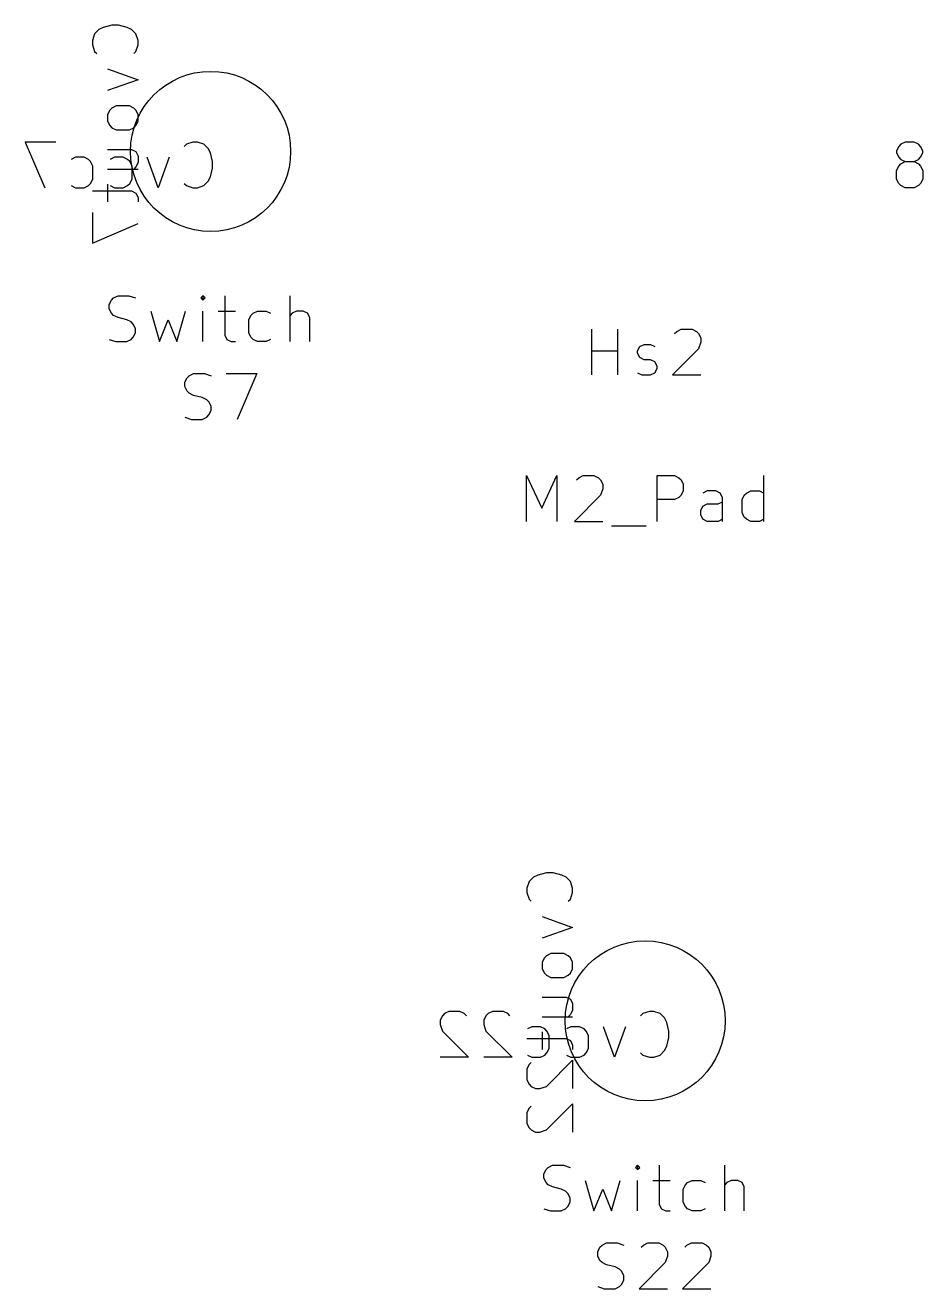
# Model space of a CAD drawing. Extents: x -8 to 301, y -173 to 11.
# Drawn here: x 128.95 to 148.57, y -29.35 to -1.74 of the extents above; entities that cross this region are included whole.
import ezdxf

# ---------------------------------------------------------------- set-up
doc = ezdxf.new("R2010")
doc.units = 0
doc.layers.add('BLACK', color=7, linetype='CONTINUOUS')

msp = doc.modelspace()

# ---------------------------------------------------------------- linework, layer by layer
at = {"layer": 'BLACK', "linetype": 'CONTINUOUS'}
for p, q in [((130.557676, -1.838094), (130.462438, -1.933332)), ((130.652914, -1.790475), (130.557676, -1.838094)), ((130.84339, -1.742856), (130.652914, -1.790475)), ((130.986247, -1.742856), (130.84339, -1.742856)), ((131.176723, -1.790475), (130.986247, -1.742856)), ((131.271961, -1.838094), (131.176723, -1.790475)), ((131.3672, -1.933332), (131.271961, -1.838094)), ((130.462438, -1.933332), (130.414819, -2.076189)), ((130.414819, -2.076189), (130.414819, -2.171427)), ((130.414819, -2.171427), (130.462438, -2.314284)), ((131.414819, -2.076189), (131.3672, -1.933332)), ((131.3672, -2.314284), (131.414819, -2.171427)), ((131.414819, -2.171427), (131.414819, -2.076189)), ((130.462438, -2.314284), (130.510057, -2.361903)), ((131.31958, -2.361903), (131.3672, -2.314284)), ((130.748152, -2.695237), (131.414819, -2.933332)), ((131.414819, -2.933332), (130.748152, -3.171427)), ((130.84339, -3.55238), (130.795771, -3.599999)), ((130.938628, -3.504761), (130.84339, -3.55238)), ((131.224342, -3.504761), (130.938628, -3.504761)), ((131.31958, -3.55238), (131.224342, -3.504761)), ((131.3672, -3.599999), (131.31958, -3.55238)), ((130.795771, -3.599999), (130.748152, -3.695237)), ((130.748152, -3.695237), (130.748152, -3.838094)), ((130.748152, -3.838094), (130.795771, -3.933332)), ((131.414819, -3.695237), (131.3672, -3.599999)), ((131.3672, -3.933332), (131.414819, -3.838094)), ((131.414819, -3.838094), (131.414819, -3.695237)), ((130.795771, -3.933332), (130.84339, -3.980951)), ((130.84339, -3.980951), (130.938628, -4.02857)), ((130.938628, -4.02857), (131.224342, -4.02857)), ((131.224342, -4.02857), (131.31958, -3.980951)), ((131.31958, -3.980951), (131.3672, -3.933332)), ((129.615237, -4.294819), (128.948571, -4.294819)), ((128.948571, -4.294819), (129.377142, -5.294819)), ((132.472381, -4.342438), (132.424762, -4.390057)), ((132.615238, -4.294819), (132.472381, -4.342438)), ((132.710476, -4.294819), (132.615238, -4.294819)), ((132.853333, -4.342438), (132.710476, -4.294819)), ((132.948571, -4.437676), (132.853333, -4.342438)), ((148.043809, -4.390057), (147.99619, -4.485295)), ((148.091428, -4.342438), (148.043809, -4.390057)), ((148.186666, -4.294819), (148.091428, -4.342438)), ((148.377142, -4.294819), (148.186666, -4.294819)), ((148.47238, -4.342438), (148.377142, -4.294819)), ((148.519999, -4.390057), (148.47238, -4.342438)), ((148.567618, -4.485295), (148.519999, -4.390057)), ((130.043809, -4.628152), (129.948571, -4.675771)), ((130.234285, -4.628152), (130.043809, -4.628152)), ((130.329523, -4.675771), (130.234285, -4.628152)), ((130.377142, -4.72339), (130.329523, -4.675771)), ((130.748152, -4.457142), (131.271961, -4.457142)), ((130.900952, -4.628152), (130.805714, -4.675771)), ((131.091428, -4.628152), (130.900952, -4.628152)), ((131.186666, -4.675771), (131.091428, -4.628152)), ((131.234285, -4.72339), (131.186666, -4.675771)), ((131.271961, -4.457142), (131.3672, -4.504761)), ((131.3672, -4.504761), (131.414819, -4.599999)), ((131.414819, -4.599999), (131.414819, -4.742856)), ((131.853333, -5.294819), (131.615238, -4.628152)), ((132.091428, -4.628152), (131.853333, -5.294819)), ((132.99619, -4.532914), (132.948571, -4.437676)), ((133.043809, -4.72339), (132.99619, -4.532914)), ((147.99619, -4.485295), (147.99619, -4.532914)), ((147.99619, -4.532914), (148.043809, -4.628152)), ((148.043809, -4.628152), (148.091428, -4.675771)), ((148.091428, -4.675771), (148.186666, -4.72339)), ((148.377142, -4.72339), (148.47238, -4.675771)), ((148.47238, -4.675771), (148.519999, -4.628152)), ((148.519999, -4.628152), (148.567618, -4.532914)), ((148.567618, -4.532914), (148.567618, -4.485295)), ((130.424761, -4.818628), (130.377142, -4.72339)), ((130.424761, -5.104342), (130.424761, -4.818628)), ((130.748152, -4.885713), (131.414819, -4.885713)), ((131.281904, -4.818628), (131.234285, -4.72339)), ((131.281904, -5.104342), (131.281904, -4.818628)), ((131.3672, -4.838094), (131.31958, -4.885713)), ((131.414819, -4.742856), (131.3672, -4.838094)), ((132.99619, -5.056723), (133.043809, -4.866247)), ((133.043809, -4.866247), (133.043809, -4.72339)), ((147.99619, -4.913866), (148.043809, -4.818628)), ((147.99619, -5.104342), (147.99619, -4.913866)), ((148.043809, -4.818628), (148.091428, -4.771009)), ((148.091428, -4.771009), (148.186666, -4.72339)), ((148.186666, -4.72339), (148.377142, -4.72339)), ((148.377142, -4.72339), (148.47238, -4.771009)), ((148.47238, -4.771009), (148.519999, -4.818628)), ((148.519999, -4.818628), (148.567618, -4.913866)), ((148.567618, -4.913866), (148.567618, -5.104342)), ((130.329523, -5.2472), (130.377142, -5.19958)), ((130.377142, -5.19958), (130.424761, -5.104342)), ((130.748152, -5.219047), (130.748152, -5.599999)), ((131.186666, -5.2472), (131.234285, -5.19958)), ((131.234285, -5.19958), (131.281904, -5.104342)), ((132.424762, -5.19958), (132.472381, -5.2472)), ((132.853333, -5.2472), (132.948571, -5.151961)), ((132.948571, -5.151961), (132.99619, -5.056723)), ((148.043809, -5.19958), (147.99619, -5.104342)), ((148.091428, -5.2472), (148.043809, -5.19958)), ((148.519999, -5.19958), (148.47238, -5.2472)), ((148.567618, -5.104342), (148.519999, -5.19958)), ((129.948571, -5.2472), (130.043809, -5.294819)), ((130.043809, -5.294819), (130.234285, -5.294819)), ((130.234285, -5.294819), (130.329523, -5.2472)), ((130.414819, -5.361904), (131.271961, -5.361904)), ((130.805714, -5.2472), (130.900952, -5.294819)), ((130.900952, -5.294819), (131.091428, -5.294819)), ((131.091428, -5.294819), (131.186666, -5.2472)), ((131.271961, -5.361904), (131.3672, -5.409523)), ((131.3672, -5.409523), (131.414819, -5.504761)), ((131.414819, -5.504761), (131.414819, -5.599999)), ((132.472381, -5.2472), (132.615238, -5.294819)), ((132.615238, -5.294819), (132.710476, -5.294819)), ((132.710476, -5.294819), (132.853333, -5.2472)), ((148.186666, -5.294819), (148.091428, -5.2472)), ((148.377142, -5.294819), (148.186666, -5.294819)), ((148.47238, -5.2472), (148.377142, -5.294819)), ((130.414819, -5.838095), (130.414819, -6.504761)), ((130.414819, -6.504761), (131.414819, -6.07619)), ((130.833333, -7.750057), (130.880952, -7.702438)), ((130.880952, -7.702438), (130.97619, -7.654819)), ((130.97619, -7.654819), (131.214285, -7.654819)), ((131.214285, -7.654819), (131.357142, -7.702438)), ((132.833333, -7.654819), (132.785714, -7.702438)), ((132.785714, -7.702438), (132.833333, -7.750057)), ((132.880952, -7.702438), (132.833333, -7.654819)), ((132.833333, -7.654819), (132.833333, -7.750057)), ((132.833333, -7.750057), (132.880952, -7.702438)), ((133.309523, -7.654819), (133.309523, -8.511961)), ((134.738095, -8.654819), (134.738095, -7.654819)), ((130.785714, -7.845295), (130.833333, -7.750057)), ((130.785714, -7.940533), (130.785714, -7.845295)), ((130.833333, -8.035771), (130.785714, -7.940533)), ((131.690476, -7.988152), (131.880952, -8.654819)), ((132.261904, -8.654819), (132.45238, -7.988152)), ((132.833333, -8.654819), (132.833333, -7.988152)), ((133.166666, -7.988152), (133.547618, -7.988152)), ((133.928571, -8.035771), (134.023809, -7.988152)), ((134.023809, -7.988152), (134.214285, -7.988152)), ((134.214285, -7.988152), (134.309523, -8.035771)), ((134.880952, -7.988152), (134.785714, -8.035771)), ((135.023809, -7.988152), (134.880952, -7.988152)), ((135.119047, -8.035771), (135.023809, -7.988152)), ((130.880952, -8.08339), (130.833333, -8.035771)), ((130.97619, -8.131009), (130.880952, -8.08339)), ((131.166666, -8.178628), (130.97619, -8.131009)), ((131.261904, -8.226247), (131.166666, -8.178628)), ((131.309523, -8.273866), (131.261904, -8.226247)), ((131.357142, -8.369104), (131.309523, -8.273866)), ((131.880952, -8.654819), (132.071428, -8.178628)), ((132.071428, -8.178628), (132.261904, -8.654819)), ((133.833333, -8.178628), (133.880952, -8.08339)), ((133.833333, -8.464342), (133.833333, -8.178628)), ((133.880952, -8.08339), (133.928571, -8.035771)), ((134.785714, -8.035771), (134.738095, -8.08339)), ((135.166666, -8.131009), (135.119047, -8.035771)), ((135.166666, -8.654819), (135.166666, -8.131009)), ((131.261904, -8.6072), (131.309523, -8.55958)), ((131.309523, -8.55958), (131.357142, -8.464342)), ((131.357142, -8.464342), (131.357142, -8.369104)), ((133.309523, -8.511961), (133.357142, -8.6072)), ((133.880952, -8.55958), (133.833333, -8.464342)), ((133.928571, -8.6072), (133.880952, -8.55958)), ((141.333333, -9.384819), (141.333333, -8.384819)), ((141.904761, -9.384819), (141.904761, -8.384819)), ((143.142857, -8.480057), (143.190476, -8.432438)), ((143.190476, -8.432438), (143.285714, -8.384819)), ((143.285714, -8.384819), (143.523809, -8.384819)), ((143.523809, -8.384819), (143.619047, -8.432438)), ((143.619047, -8.432438), (143.666666, -8.480057)), ((143.666666, -8.480057), (143.714285, -8.575295)), ((130.785714, -8.6072), (130.928571, -8.654819)), ((130.928571, -8.654819), (131.166666, -8.654819)), ((131.166666, -8.654819), (131.261904, -8.6072)), ((133.357142, -8.6072), (133.45238, -8.654819)), ((133.45238, -8.654819), (133.547618, -8.654819)), ((134.023809, -8.654819), (133.928571, -8.6072)), ((134.214285, -8.654819), (134.023809, -8.654819)), ((134.309523, -8.6072), (134.214285, -8.654819)), ((142.333333, -8.861009), (142.380952, -8.765771)), ((142.380952, -8.765771), (142.47619, -8.718152)), ((142.47619, -8.718152), (142.619047, -8.718152)), ((142.619047, -8.718152), (142.714285, -8.765771)), ((143.666666, -8.81339), (143.095238, -9.384819)), ((143.714285, -8.670533), (143.666666, -8.81339)), ((143.714285, -8.575295), (143.714285, -8.670533)), ((141.333333, -8.861009), (141.904761, -8.861009)), ((142.333333, -8.908628), (142.333333, -8.861009)), ((142.380952, -9.003866), (142.333333, -8.908628)), ((142.47619, -9.051485), (142.380952, -9.003866)), ((142.619047, -9.051485), (142.47619, -9.051485)), ((142.714285, -9.099104), (142.619047, -9.051485)), ((142.761904, -9.194342), (142.714285, -9.099104)), ((132.533333, -9.402438), (132.628571, -9.354819)), ((132.628571, -9.354819), (132.866666, -9.354819)), ((132.866666, -9.354819), (133.009523, -9.402438)), ((133.342857, -9.354819), (134.009523, -9.354819)), ((134.009523, -9.354819), (133.580952, -10.354819)), ((142.333333, -9.3372), (142.428571, -9.384819)), ((142.428571, -9.384819), (142.619047, -9.384819)), ((142.619047, -9.384819), (142.714285, -9.3372)), ((142.714285, -9.3372), (142.761904, -9.241961)), ((142.761904, -9.241961), (142.761904, -9.194342)), ((143.095238, -9.384819), (143.714285, -9.384819)), ((132.438095, -9.545295), (132.485714, -9.450057)), ((132.438095, -9.640533), (132.438095, -9.545295)), ((132.485714, -9.735771), (132.438095, -9.640533)), ((132.485714, -9.450057), (132.533333, -9.402438)), ((132.533333, -9.78339), (132.485714, -9.735771)), ((132.628571, -9.831009), (132.533333, -9.78339)), ((132.819047, -9.878628), (132.628571, -9.831009)), ((132.914285, -9.926247), (132.819047, -9.878628)), ((132.961904, -9.973866), (132.914285, -9.926247)), ((133.009523, -10.069104), (132.961904, -9.973866)), ((132.961904, -10.25958), (133.009523, -10.164342)), ((133.009523, -10.164342), (133.009523, -10.069104)), ((132.438095, -10.3072), (132.580952, -10.354819)), ((132.580952, -10.354819), (132.819047, -10.354819)), ((132.819047, -10.354819), (132.914285, -10.3072)), ((132.914285, -10.3072), (132.961904, -10.25958)), ((139.904762, -12.584819), (139.904762, -11.584819)), ((139.904762, -11.584819), (140.238095, -12.299104)), ((140.238095, -12.299104), (140.571428, -11.584819)), ((140.571428, -11.584819), (140.571428, -12.584819)), ((141.047619, -11.632438), (141.142857, -11.584819)), ((141.142857, -11.584819), (141.380952, -11.584819)), ((141.380952, -11.584819), (141.47619, -11.632438)), ((142.761905, -12.584819), (142.761905, -11.584819)), ((142.761905, -11.584819), (143.142857, -11.584819)), ((143.142857, -11.584819), (143.238095, -11.632438)), ((145.095238, -12.584819), (145.095238, -11.584819)), ((141, -11.680057), (141.047619, -11.632438)), ((141.47619, -11.632438), (141.523809, -11.680057)), ((141.523809, -11.680057), (141.571428, -11.775295)), ((141.571428, -11.870533), (141.523809, -12.01339)), ((141.571428, -11.775295), (141.571428, -11.870533)), ((143.238095, -11.632438), (143.285714, -11.680057)), ((143.285714, -11.680057), (143.333333, -11.775295)), ((143.333333, -11.775295), (143.333333, -11.918152)), ((141.523809, -12.01339), (140.952381, -12.584819)), ((143.142857, -12.108628), (142.761905, -12.108628)), ((143.238095, -12.061009), (143.142857, -12.108628)), ((143.285714, -12.01339), (143.238095, -12.061009)), ((143.333333, -11.918152), (143.285714, -12.01339)), ((143.857143, -11.918152), (143.761905, -11.965771)), ((144.047619, -11.918152), (143.857143, -11.918152)), ((144.142857, -11.965771), (144.047619, -11.918152)), ((144.190476, -12.061009), (144.142857, -11.965771)), ((144.190476, -12.584819), (144.190476, -12.061009)), ((144.619048, -12.108628), (144.666667, -12.01339)), ((144.619048, -12.394342), (144.619048, -12.108628)), ((144.666667, -12.01339), (144.714286, -11.965771)), ((144.714286, -11.965771), (144.809524, -11.918152)), ((144.809524, -11.918152), (145, -11.918152)), ((145, -11.918152), (145.095238, -11.965771)), ((143.714286, -12.346723), (143.761905, -12.251485)), ((143.714286, -12.441961), (143.714286, -12.346723)), ((143.761905, -12.251485), (143.857143, -12.203866)), ((143.857143, -12.203866), (144.095238, -12.203866)), ((144.095238, -12.203866), (144.190476, -12.156247)), ((144.666667, -12.48958), (144.619048, -12.394342)), ((140.952381, -12.584819), (141.571428, -12.584819)), ((141.761905, -12.680057), (142.523809, -12.680057)), ((143.761905, -12.5372), (143.714286, -12.441961)), ((143.857143, -12.584819), (143.761905, -12.5372)), ((144.095238, -12.584819), (143.857143, -12.584819)), ((144.190476, -12.5372), (144.095238, -12.584819)), ((144.714286, -12.5372), (144.666667, -12.48958)), ((144.809524, -12.584819), (144.714286, -12.5372)), ((145, -12.584819), (144.809524, -12.584819)), ((145.095238, -12.5372), (145, -12.584819)), ((140.057676, -20.361903), (139.962438, -20.457141)), ((140.152914, -20.314284), (140.057676, -20.361903)), ((140.34339, -20.266665), (140.152914, -20.314284)), ((140.486247, -20.266665), (140.34339, -20.266665)), ((140.676723, -20.314284), (140.486247, -20.266665)), ((140.771961, -20.361903), (140.676723, -20.314284)), ((140.8672, -20.457141), (140.771961, -20.361903)), ((139.962438, -20.457141), (139.914819, -20.599998)), ((139.914819, -20.599998), (139.914819, -20.695236)), ((139.914819, -20.695236), (139.962438, -20.838093)), ((140.914819, -20.599998), (140.8672, -20.457141)), ((140.8672, -20.838093), (140.914819, -20.695236)), ((140.914819, -20.695236), (140.914819, -20.599998)), ((139.962438, -20.838093), (140.010057, -20.885712)), ((140.81958, -20.885712), (140.8672, -20.838093)), ((140.248152, -21.219046), (140.914819, -21.457141)), ((140.914819, -21.457141), (140.248152, -21.695236)), ((140.34339, -22.076189), (140.295771, -22.123808)), ((140.438628, -22.02857), (140.34339, -22.076189)), ((140.724342, -22.02857), (140.438628, -22.02857)), ((140.81958, -22.076189), (140.724342, -22.02857)), ((140.8672, -22.123808), (140.81958, -22.076189)), ((140.295771, -22.123808), (140.248152, -22.219046)), ((140.248152, -22.219046), (140.248152, -22.361903)), ((140.248152, -22.361903), (140.295771, -22.457141)), ((140.914819, -22.219046), (140.8672, -22.123808)), ((140.8672, -22.457141), (140.914819, -22.361903)), ((140.914819, -22.361903), (140.914819, -22.219046)), ((140.295771, -22.457141), (140.34339, -22.50476)), ((140.34339, -22.50476), (140.438628, -22.552379)), ((140.438628, -22.552379), (140.724342, -22.552379)), ((140.724342, -22.552379), (140.81958, -22.50476)), ((140.81958, -22.50476), (140.8672, -22.457141)), ((140.248152, -22.980951), (140.771961, -22.980951)), ((140.771961, -22.980951), (140.8672, -23.02857)), ((140.8672, -23.02857), (140.914819, -23.123808)), ((140.914819, -23.123808), (140.914819, -23.266665)), ((138.067618, -23.390057), (138.019999, -23.485295)), ((138.115237, -23.342438), (138.067618, -23.390057)), ((138.210475, -23.294819), (138.115237, -23.342438)), ((138.44857, -23.294819), (138.210475, -23.294819)), ((138.543808, -23.342438), (138.44857, -23.294819)), ((138.591427, -23.390057), (138.543808, -23.342438)), ((139.019999, -23.390057), (138.97238, -23.485295)), ((139.067618, -23.342438), (139.019999, -23.390057)), ((139.162856, -23.294819), (139.067618, -23.342438)), ((139.400951, -23.294819), (139.162856, -23.294819)), ((139.496189, -23.342438), (139.400951, -23.294819)), ((139.543808, -23.390057), (139.496189, -23.342438)), ((140.248152, -23.409522), (140.914819, -23.409522)), ((140.8672, -23.361903), (140.81958, -23.409522)), ((140.914819, -23.266665), (140.8672, -23.361903)), ((142.448571, -23.342438), (142.400952, -23.390057)), ((142.591428, -23.294819), (142.448571, -23.342438)), ((142.686666, -23.294819), (142.591428, -23.294819)), ((142.829523, -23.342438), (142.686666, -23.294819)), ((142.924761, -23.437676), (142.829523, -23.342438)), ((142.97238, -23.532914), (142.924761, -23.437676)), ((138.019999, -23.485295), (138.019999, -23.580533)), ((138.019999, -23.580533), (138.067618, -23.72339)), ((138.067618, -23.72339), (138.639046, -24.294819)), ((138.97238, -23.485295), (138.97238, -23.580533)), ((138.97238, -23.580533), (139.019999, -23.72339)), ((139.019999, -23.72339), (139.591427, -24.294819)), ((140.019999, -23.628152), (139.924761, -23.675771)), ((140.210475, -23.628152), (140.019999, -23.628152)), ((140.305713, -23.675771), (140.210475, -23.628152)), ((140.248152, -23.742856), (140.248152, -24.123808)), ((140.353332, -23.72339), (140.305713, -23.675771)), ((140.400951, -23.818628), (140.353332, -23.72339)), ((140.877142, -23.628152), (140.781904, -23.675771)), ((141.067618, -23.628152), (140.877142, -23.628152)), ((141.162856, -23.675771), (141.067618, -23.628152)), ((141.210475, -23.72339), (141.162856, -23.675771)), ((141.258094, -23.818628), (141.210475, -23.72339)), ((141.829523, -24.294819), (141.591428, -23.628152)), ((142.067618, -23.628152), (141.829523, -24.294819)), ((143.019999, -23.72339), (142.97238, -23.532914)), ((143.019999, -23.866247), (143.019999, -23.72339)), ((139.914819, -23.885713), (140.771961, -23.885713)), ((140.400951, -24.104342), (140.400951, -23.818628)), ((140.771961, -23.885713), (140.8672, -23.933332)), ((140.8672, -23.933332), (140.914819, -24.02857)), ((141.258094, -24.104342), (141.258094, -23.818628)), ((142.97238, -24.056723), (143.019999, -23.866247)), ((138.639046, -24.294819), (138.019999, -24.294819)), ((139.591427, -24.294819), (138.97238, -24.294819)), ((139.924761, -24.2472), (140.019999, -24.294819)), ((140.019999, -24.294819), (140.210475, -24.294819)), ((140.210475, -24.294819), (140.305713, -24.2472)), ((140.305713, -24.2472), (140.353332, -24.19958)), ((140.353332, -24.19958), (140.400951, -24.104342)), ((140.781904, -24.2472), (140.877142, -24.294819)), ((140.877142, -24.294819), (141.067618, -24.294819)), ((140.914819, -24.02857), (140.914819, -24.123808)), ((141.067618, -24.294819), (141.162856, -24.2472)), ((141.162856, -24.2472), (141.210475, -24.19958)), ((141.210475, -24.19958), (141.258094, -24.104342)), ((142.400952, -24.19958), (142.448571, -24.2472)), ((142.448571, -24.2472), (142.591428, -24.294819)), ((142.591428, -24.294819), (142.686666, -24.294819)), ((142.686666, -24.294819), (142.829523, -24.2472)), ((142.829523, -24.2472), (142.924761, -24.151961)), ((142.924761, -24.151961), (142.97238, -24.056723)), ((139.962438, -24.457142), (139.914819, -24.55238)), ((139.914819, -24.55238), (139.914819, -24.790475)), ((140.010057, -24.409523), (139.962438, -24.457142)), ((140.34339, -24.933332), (140.914819, -24.361904)), ((140.914819, -24.361904), (140.914819, -24.980951)), ((139.914819, -24.790475), (139.962438, -24.885713)), ((139.962438, -24.885713), (140.010057, -24.933332)), ((140.010057, -24.933332), (140.105295, -24.980951)), ((140.105295, -24.980951), (140.200533, -24.980951)), ((140.200533, -24.980951), (140.34339, -24.933332)), ((140.010057, -25.361904), (139.962438, -25.409523)), ((140.34339, -25.885713), (140.914819, -25.314285)), ((140.914819, -25.314285), (140.914819, -25.933332)), ((139.962438, -25.409523), (139.914819, -25.504761)), ((139.914819, -25.504761), (139.914819, -25.742856)), ((139.914819, -25.742856), (139.962438, -25.838094)), ((139.962438, -25.838094), (140.010057, -25.885713)), ((140.010057, -25.885713), (140.105295, -25.933332)), ((140.105295, -25.933332), (140.200533, -25.933332)), ((140.200533, -25.933332), (140.34339, -25.885713)), ((140.285714, -26.845295), (140.333333, -26.750057)), ((140.333333, -26.750057), (140.380952, -26.702438)), ((140.380952, -26.702438), (140.47619, -26.654819)), ((140.47619, -26.654819), (140.714285, -26.654819)), ((140.714285, -26.654819), (140.857142, -26.702438)), ((142.333333, -26.654819), (142.285714, -26.702438)), ((142.285714, -26.702438), (142.333333, -26.750057)), ((142.380952, -26.702438), (142.333333, -26.654819)), ((142.333333, -26.654819), (142.333333, -26.750057)), ((142.333333, -26.750057), (142.380952, -26.702438)), ((142.809523, -26.654819), (142.809523, -27.511961)), ((144.238095, -27.654819), (144.238095, -26.654819)), ((140.285714, -26.940533), (140.285714, -26.845295)), ((140.333333, -27.035771), (140.285714, -26.940533)), ((140.380952, -27.08339), (140.333333, -27.035771)), ((141.190476, -26.988152), (141.380952, -27.654819)), ((141.761904, -27.654819), (141.95238, -26.988152)), ((142.333333, -27.654819), (142.333333, -26.988152)), ((142.666666, -26.988152), (143.047618, -26.988152)), ((143.380952, -27.08339), (143.428571, -27.035771)), ((143.428571, -27.035771), (143.523809, -26.988152)), ((143.523809, -26.988152), (143.714285, -26.988152)), ((143.714285, -26.988152), (143.809523, -27.035771)), ((144.285714, -27.035771), (144.238095, -27.08339)), ((144.380952, -26.988152), (144.285714, -27.035771)), ((144.523809, -26.988152), (144.380952, -26.988152)), ((144.619047, -27.035771), (144.523809, -26.988152)), ((144.666666, -27.131009), (144.619047, -27.035771)), ((140.47619, -27.131009), (140.380952, -27.08339)), ((140.666666, -27.178628), (140.47619, -27.131009)), ((140.761904, -27.226247), (140.666666, -27.178628)), ((140.809523, -27.273866), (140.761904, -27.226247)), ((140.857142, -27.369104), (140.809523, -27.273866)), ((141.380952, -27.654819), (141.571428, -27.178628)), ((141.571428, -27.178628), (141.761904, -27.654819)), ((143.333333, -27.178628), (143.380952, -27.08339)), ((143.333333, -27.464342), (143.333333, -27.178628)), ((144.666666, -27.654819), (144.666666, -27.131009)), ((140.285714, -27.6072), (140.428571, -27.654819)), ((140.666666, -27.654819), (140.761904, -27.6072)), ((140.761904, -27.6072), (140.809523, -27.55958)), ((140.809523, -27.55958), (140.857142, -27.464342)), ((140.857142, -27.464342), (140.857142, -27.369104)), ((142.809523, -27.511961), (142.857142, -27.6072)), ((142.857142, -27.6072), (142.95238, -27.654819)), ((143.380952, -27.55958), (143.333333, -27.464342)), ((143.428571, -27.6072), (143.380952, -27.55958)), ((143.523809, -27.654819), (143.428571, -27.6072)), ((143.809523, -27.6072), (143.714285, -27.654819)), ((140.428571, -27.654819), (140.666666, -27.654819)), ((142.95238, -27.654819), (143.047618, -27.654819)), ((143.714285, -27.654819), (143.523809, -27.654819)), ((141.509524, -28.450057), (141.557143, -28.402438)), ((141.557143, -28.402438), (141.652381, -28.354819)), ((141.652381, -28.354819), (141.890476, -28.354819)), ((141.890476, -28.354819), (142.033333, -28.402438)), ((142.414286, -28.450057), (142.461905, -28.402438)), ((142.461905, -28.402438), (142.557143, -28.354819)), ((142.557143, -28.354819), (142.795238, -28.354819)), ((142.795238, -28.354819), (142.890476, -28.402438)), ((142.890476, -28.402438), (142.938095, -28.450057)), ((143.366667, -28.450057), (143.414286, -28.402438)), ((143.414286, -28.402438), (143.509524, -28.354819)), ((143.509524, -28.354819), (143.747619, -28.354819)), ((143.747619, -28.354819), (143.842857, -28.402438)), ((143.842857, -28.402438), (143.890476, -28.450057)), ((141.461905, -28.545295), (141.509524, -28.450057)), ((141.461905, -28.640533), (141.461905, -28.545295)), ((141.509524, -28.735771), (141.461905, -28.640533)), ((142.938095, -28.450057), (142.985714, -28.545295)), ((142.985714, -28.640533), (142.938095, -28.78339)), ((142.985714, -28.545295), (142.985714, -28.640533)), ((143.890476, -28.450057), (143.938095, -28.545295)), ((143.938095, -28.640533), (143.890476, -28.78339)), ((143.938095, -28.545295), (143.938095, -28.640533)), ((141.557143, -28.78339), (141.509524, -28.735771)), ((141.652381, -28.831009), (141.557143, -28.78339)), ((141.842857, -28.878628), (141.652381, -28.831009)), ((141.938095, -28.926247), (141.842857, -28.878628)), ((141.985714, -28.973866), (141.938095, -28.926247)), ((142.033333, -29.069104), (141.985714, -28.973866)), ((142.938095, -28.78339), (142.366667, -29.354819)), ((143.890476, -28.78339), (143.319048, -29.354819)), ((141.938095, -29.3072), (141.985714, -29.25958)), ((141.985714, -29.25958), (142.033333, -29.164342)), ((142.033333, -29.164342), (142.033333, -29.069104)), ((141.461905, -29.3072), (141.604762, -29.354819)), ((141.604762, -29.354819), (141.842857, -29.354819)), ((141.842857, -29.354819), (141.938095, -29.3072)), ((142.366667, -29.354819), (142.985714, -29.354819)), ((143.319048, -29.354819), (143.938095, -29.354819))]:
    msp.add_line(p, q, dxfattribs=at)
at = {"layer": 'BLACK'}
for centre in [(133, -4.5), (142.5, -23.5)]:
    msp.add_circle(centre, 1.75, dxfattribs=at)

doc.saveas('drawing.dxf')
